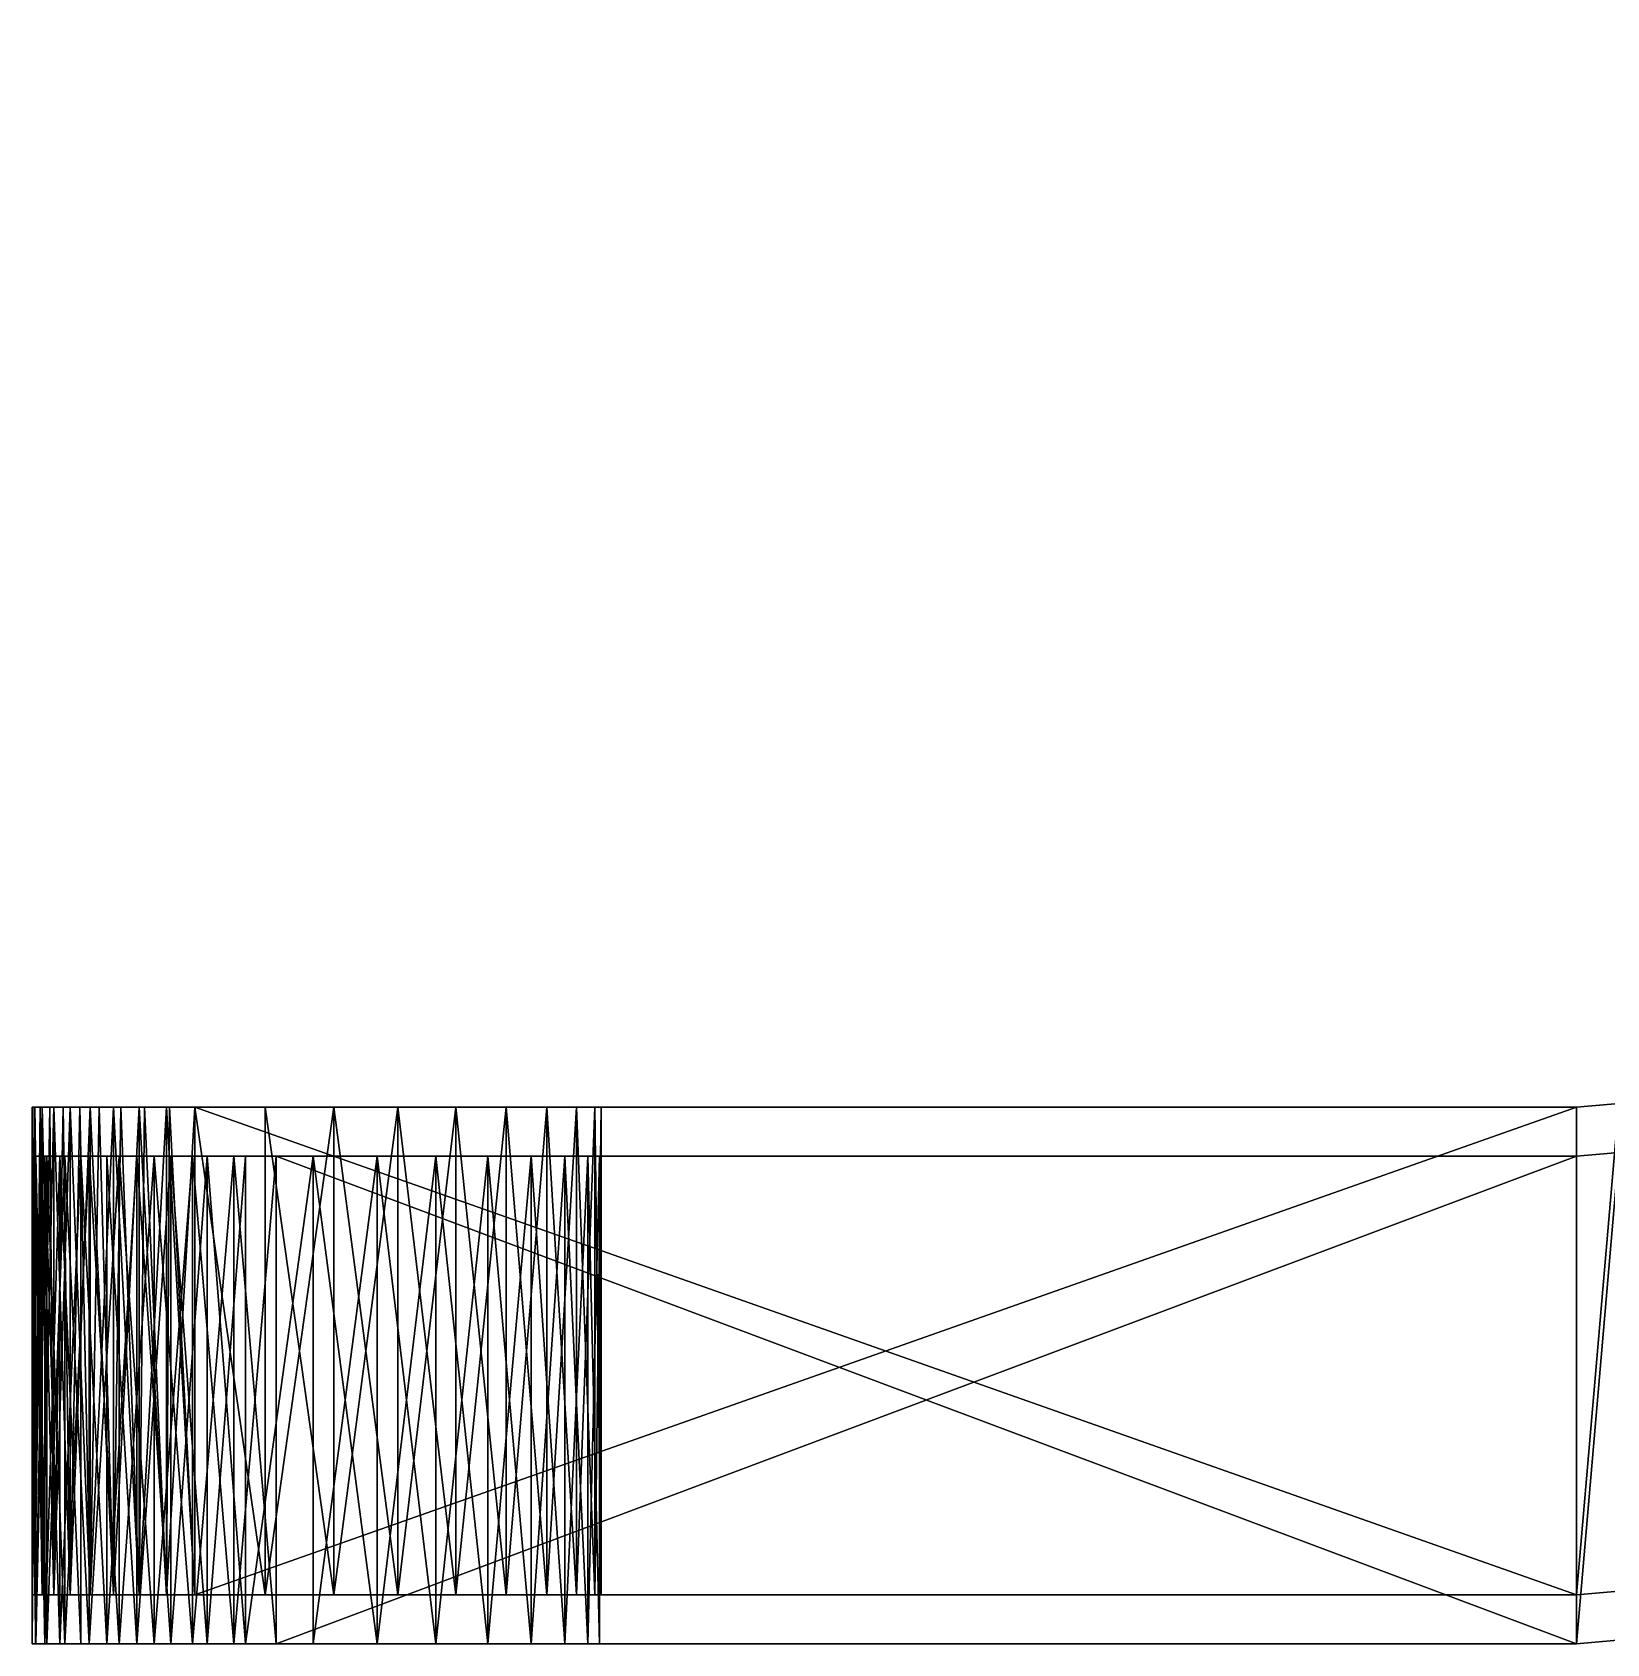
# Model space of a CAD drawing. Extents: x -5.6 to 5.6, y -2.1 to 1.6.
# Drawn here: x -5.57 to -4.601, y -1.67 to -0.679 of the extents above; entities that cross this region are included whole.
import ezdxf

# ---------------------------------------------------------------- set-up
doc = ezdxf.new("R2010")
doc.units = 0
doc.layers.add('USB4216_Shell', color=7, linetype='CONTINUOUS')

msp = doc.modelspace()

# ---------------------------------------------------------------- meshes
at = {"layer": 'USB4216_Shell', "color": 7}
mesh = msp.add_polyface(dxfattribs=at)
corners = [(-4.47, -1.19, -8.5), (-4.47, -1.19, -7.55), (-4.472279, -1.216047, -7.55), (-4.479046, -1.241303, -8.5), (-4.472279, -1.216047, -8.5), (-4.490096, -1.265, -7.55), (-4.505093, -1.286418, -8.5), (-4.490096, -1.265, -8.5), (-4.523582, -1.304907, -7.55), (-4.545, -1.319904, -8.5), (-4.523582, -1.304907, -8.5), (-4.568697, -1.330954, -7.55), (-4.593953, -1.337721, -8.5), (-4.568697, -1.330954, -8.5), (-4.593953, -1.337721, -7.55), (-4.62, -1.34, -8.5), (-4.545, -1.319904, -7.55), (-4.62, -1.34, -7.55), (-4.505093, -1.286418, -7.55), (-4.479046, -1.241303, -7.55), (-4.176837, -1.268142, -8.5), (-4.197138, -1.343909, -8.5), (-4.230289, -1.415, -8.5), (-4.176837, -1.298142, -4.7), (-4.47, -1.22, -4.7), (-4.472279, -1.246047, -4.7), (-4.197138, -1.373909, -4.7), (-4.479046, -1.271303, -4.7), (-4.230289, -1.445, -4.7), (-4.490096, -1.295, -4.7), (-4.47, -1.22, -3.5), (-4.17, -1.22, -3.5), (-4.472279, -1.246047, -3.5), (-4.479046, -1.271303, -3.5), (-4.197138, -1.373909, -3.5), (-4.490096, -1.295, -3.5), (-4.230289, -1.445, -3.5), (-4.505093, -1.316418, -4.7), (-4.523582, -1.334907, -3.5), (-4.545, -1.349904, -4.7), (-4.523582, -1.334907, -4.7), (-4.505093, -1.316418, -3.5), (-4.47, -0.38, -4.7), (-4.47, -0.28, -7.55), (-4.17, -1.19, -7.55), (-4.197138, -1.343909, -7.55), (-4.230289, -1.415, -7.55)]
mesh.append_faces([[corners[k] for k in face] for face in [(0, 1, 2), (2, 3, 4), (5, 6, 7), (8, 9, 10), (11, 12, 13), (14, 15, 12), (8, 16, 9), (16, 11, 13), (11, 14, 12), (14, 17, 15), (18, 8, 10), (16, 13, 9), (5, 18, 6), (18, 10, 6), (19, 5, 7), (19, 7, 3), (2, 19, 3), (0, 2, 4), (20, 0, 4), (21, 4, 3), (22, 3, 7), (23, 24, 25), (26, 25, 27), (28, 27, 29), (30, 31, 32), (33, 32, 34), (35, 33, 36), (24, 30, 32), (32, 27, 25), (35, 37, 29), (38, 39, 40), (41, 38, 40), (35, 41, 37), (41, 40, 37), (33, 35, 29), (33, 29, 27), (32, 33, 27), (24, 32, 25), (30, 24, 42), (1, 0, 43), (1, 44, 2), (19, 2, 45), (5, 19, 46)]], dxfattribs={"color": 7})
mesh = msp.add_polyface(dxfattribs=at)
corners = [(-5.253494, -1.34, -8.15), (-4.62, -1.34, -8.5), (-5.235077, -1.34, -8.110505), (-5.223798, -1.34, -8.068412), (-5.22, -1.34, -8.025), (-4.62, -1.34, -7.55), (-5.223798, -1.34, -7.981588), (-5.235077, -1.34, -7.939495), (-5.253494, -1.34, -7.9), (-5.278489, -1.34, -7.864303), (-4.330746, -1.53472, -8.5), (-4.27528, -1.479254, -8.5), (-4.505093, -1.286418, -8.5), (-4.490096, -1.265, -8.5), (-4.523582, -1.304907, -8.5), (-4.395, -1.579711, -8.5), (-4.545, -1.319904, -8.5), (-4.466091, -1.612862, -8.5), (-4.568697, -1.330954, -8.5), (-4.541858, -1.633163, -8.5), (-4.593953, -1.337721, -8.5), (-4.62, -1.64, -8.5), (-5.47, -1.34, -8.5), (-5.26299, -1.37, -4.240167), (-4.62, -1.37, -4.7), (-5.242255, -1.37, -4.203112), (-5.228089, -1.37, -4.163081), (-5.220903, -1.37, -4.121231), (-5.220903, -1.37, -4.078769), (-4.62, -1.37, -3.5), (-5.228089, -1.37, -4.036919), (-5.242255, -1.37, -3.996888), (-5.26299, -1.37, -3.959833), (-4.27528, -1.509254, -4.7), (-4.490096, -1.295, -4.7), (-4.505093, -1.316418, -4.7), (-4.330746, -1.56472, -4.7), (-4.523582, -1.334907, -4.7), (-4.395, -1.609711, -4.7), (-4.545, -1.349904, -4.7), (-4.505093, -1.316418, -3.5), (-4.490096, -1.295, -3.5), (-4.27528, -1.509254, -3.5), (-4.523582, -1.334907, -3.5), (-4.330746, -1.56472, -3.5), (-4.545, -1.349904, -3.5), (-4.395, -1.609711, -3.5), (-4.568697, -1.360954, -3.5), (-4.593953, -1.367721, -4.7), (-4.568697, -1.360954, -4.7), (-4.593953, -1.367721, -3.5), (-4.505093, -1.286418, -7.55), (-4.490096, -1.265, -7.55), (-4.27528, -1.479254, -7.55), (-4.545, -1.319904, -7.55), (-4.466091, -1.612862, -7.55), (-4.568697, -1.330954, -7.55), (-4.523582, -1.304907, -7.55), (-4.330746, -1.53472, -7.55), (-4.395, -1.579711, -7.55), (-4.541858, -1.633163, -7.55), (-4.593953, -1.337721, -7.55), (-4.62, -1.64, -7.55)]
mesh.append_faces([[corners[k] for k in face] for face in [(0, 1, 2), (2, 1, 3), (3, 1, 4), (4, 1, 5), (6, 4, 5), (7, 6, 5), (8, 7, 5), (9, 8, 5), (10, 11, 12), (11, 13, 12), (10, 12, 14), (15, 14, 16), (17, 16, 18), (19, 18, 20), (21, 20, 1), (21, 1, 22), (23, 24, 25), (25, 24, 26), (26, 24, 27), (27, 24, 28), (28, 24, 29), (30, 28, 29), (31, 30, 29), (32, 31, 29), (33, 34, 35), (36, 35, 37), (38, 37, 39), (40, 41, 42), (43, 40, 44), (45, 43, 46), (47, 48, 49), (50, 24, 48), (43, 45, 39), (45, 47, 49), (47, 50, 48), (50, 29, 24), (45, 49, 39), (51, 52, 53), (54, 55, 56), (57, 51, 58), (54, 57, 59), (56, 60, 61), (5, 61, 62), (58, 51, 53)]], dxfattribs={"color": 7})
mesh = msp.add_polyface(dxfattribs=at)
corners = [(-4.62, -1.64, -7.55), (-4.62, -1.64, -8.5), (-5.22, -1.64, -8.025), (-4.466091, -1.612862, -8.5), (-4.395, -1.579711, -8.5), (-4.545, -1.319904, -8.5), (-4.330746, -1.53472, -8.5), (-4.523582, -1.304907, -8.5), (-4.541858, -1.633163, -8.5), (-4.568697, -1.330954, -8.5), (-4.593953, -1.337721, -8.5), (-4.62, -1.67, -3.5), (-4.62, -1.67, -4.7), (-5.220903, -1.67, -4.121231), (-5.220903, -1.67, -4.078769), (-4.466091, -1.642862, -4.7), (-4.395, -1.609711, -4.7), (-4.545, -1.349904, -4.7), (-4.330746, -1.56472, -4.7), (-4.523582, -1.334907, -4.7), (-4.27528, -1.509254, -4.7), (-4.505093, -1.316418, -4.7), (-4.541858, -1.663163, -4.7), (-4.568697, -1.360954, -4.7), (-4.593953, -1.367721, -4.7), (-4.62, -1.37, -4.7), (-5.42, -1.37, -4.7), (-4.466091, -1.642862, -3.5), (-4.541858, -1.663163, -3.5), (-4.395, -1.609711, -3.5), (-4.330746, -1.56472, -3.5), (-4.545, -1.349904, -3.5), (-4.568697, -1.360954, -3.5), (-4.593953, -1.367721, -3.5), (-4.62, -1.37, -3.5), (-5.42, -1.67, -3.5), (-4.523582, -1.334907, -3.5), (-4.505093, -1.316418, -3.5), (-4.27528, -1.509254, -3.5), (-4.466091, -1.612862, -7.55), (-4.541858, -1.633163, -7.55), (-4.330746, -1.53472, -7.55), (-4.395, -1.579711, -7.55), (-4.62, -1.34, -7.55), (-5.47, -1.64, -7.55), (-4.593953, -1.337721, -7.55), (-4.568697, -1.330954, -7.55), (-4.545, -1.319904, -7.55), (-4.523582, -1.304907, -7.55)]
mesh.append_faces([[corners[k] for k in face] for face in [(0, 1, 2), (3, 4, 5), (4, 6, 7), (8, 3, 9), (1, 8, 10), (11, 12, 13), (11, 13, 14), (15, 16, 17), (16, 18, 19), (18, 20, 21), (22, 15, 23), (12, 22, 24), (15, 17, 23), (22, 23, 24), (12, 24, 25), (12, 25, 26), (22, 27, 15), (12, 28, 22), (29, 30, 16), (27, 29, 15), (28, 27, 22), (11, 28, 12), (15, 29, 16), (31, 27, 32), (32, 28, 33), (34, 11, 35), (34, 33, 11), (11, 33, 28), (28, 32, 27), (27, 31, 29), (29, 36, 30), (30, 37, 38), (1, 0, 8), (39, 8, 40), (41, 4, 42), (4, 3, 42), (42, 3, 39), (3, 8, 39), (8, 0, 40), (43, 0, 44), (0, 45, 40), (40, 46, 39), (39, 47, 42), (42, 48, 41)]], dxfattribs={"color": 7})
mesh = msp.add_polyface(dxfattribs=at)
corners = [(-5.52, -1.64, -8.288397), (-5.534279, -1.64, -8.298396), (-5.528779, -1.34, -8.294098), (-5.504202, -1.64, -8.281031), (-5.515399, -1.34, -8.285899), (-5.487365, -1.64, -8.276519), (-5.500902, -1.34, -8.279894), (-5.47, -1.64, -8.275), (-5.485643, -1.34, -8.276231), (-5.546604, -1.64, -8.310721), (-5.540711, -1.34, -8.304289), (-5.556603, -1.64, -8.325), (-5.550902, -1.34, -8.316221), (-5.563969, -1.64, -8.340798), (-5.559101, -1.34, -8.329601), (-5.568481, -1.64, -8.357635), (-5.565106, -1.34, -8.344098), (-5.57, -1.64, -8.375), (-5.568769, -1.34, -8.359357), (-5.563969, -1.64, -7.709202), (-5.568481, -1.34, -7.692365), (-5.568481, -1.64, -7.692365), (-5.546604, -1.64, -7.739279), (-5.556603, -1.34, -7.725), (-5.556603, -1.64, -7.725), (-5.52, -1.64, -7.761603), (-5.534279, -1.34, -7.751604), (-5.534279, -1.64, -7.751604), (-5.487365, -1.64, -7.773481), (-5.504202, -1.34, -7.768969), (-5.504202, -1.64, -7.768969), (-5.47, -1.64, -7.775), (-5.487365, -1.34, -7.773481), (-5.52, -1.34, -7.761603), (-5.546604, -1.34, -7.739279), (-5.563969, -1.34, -7.709202), (-5.57, -1.64, -7.675), (-5.57, -1.64, -8.4), (-5.57, -1.34, -8.375), (-5.57, -1.64, -7.65), (-5.57, -1.34, -7.65), (-5.556603, -1.64, -8.45), (-5.546604, -1.64, -8.464279), (-5.556603, -1.34, -8.45), (-5.563969, -1.64, -8.434202), (-5.563969, -1.34, -8.434202), (-5.568481, -1.64, -8.417365), (-5.568481, -1.34, -8.417365), (-5.57, -1.34, -8.4), (-5.534279, -1.64, -8.476604), (-5.546604, -1.34, -8.464279), (-5.52, -1.64, -8.486603), (-5.534279, -1.34, -8.476604), (-5.504202, -1.64, -8.493969), (-5.52, -1.34, -8.486603), (-5.487365, -1.64, -8.498481), (-5.504202, -1.34, -8.493969), (-5.504202, -1.64, -7.556031), (-5.487365, -1.34, -7.551519), (-5.487365, -1.64, -7.551519), (-5.534279, -1.64, -7.573396), (-5.52, -1.34, -7.563397), (-5.52, -1.64, -7.563397), (-5.556603, -1.64, -7.6), (-5.546604, -1.34, -7.585721), (-5.546604, -1.64, -7.585721), (-5.568481, -1.64, -7.632635), (-5.563969, -1.34, -7.615798), (-5.563969, -1.64, -7.615798), (-5.568481, -1.34, -7.632635), (-5.560954, -1.67, -3.598697), (-5.549904, -1.37, -3.575), (-5.549904, -1.67, -3.575), (-5.534907, -1.67, -3.553582), (-5.516418, -1.37, -3.535093), (-5.516418, -1.67, -3.535093), (-5.495, -1.67, -3.520096), (-5.471303, -1.37, -3.509046), (-5.471303, -1.67, -3.509046), (-5.549904, -1.67, -4.625), (-5.534907, -1.67, -4.646418), (-5.549904, -1.37, -4.625), (-5.560954, -1.67, -4.601303), (-5.560954, -1.37, -4.601303), (-5.567721, -1.67, -4.576047), (-5.567721, -1.37, -4.576047), (-5.57, -1.67, -4.55), (-5.57, -1.37, -4.55), (-5.516418, -1.67, -4.664907), (-5.534907, -1.37, -4.646418), (-5.495, -1.67, -4.679904), (-5.516418, -1.37, -4.664907), (-5.471303, -1.67, -4.690954), (-5.495, -1.37, -4.679904)]
mesh.append_faces([[corners[k] for k in face] for face in [(0, 1, 2), (3, 0, 4), (5, 3, 6), (7, 5, 8), (1, 9, 10), (9, 11, 12), (11, 13, 14), (13, 15, 16), (15, 17, 18), (19, 20, 21), (22, 23, 24), (25, 26, 27), (28, 29, 30), (31, 32, 28), (30, 33, 25), (27, 34, 22), (24, 35, 19), (20, 36, 21), (37, 38, 17), (39, 36, 40), (41, 42, 43), (44, 41, 45), (46, 44, 47), (37, 46, 48), (42, 49, 50), (49, 51, 52), (51, 53, 54), (53, 55, 56), (57, 58, 59), (60, 61, 62), (63, 64, 65), (66, 67, 68), (39, 69, 66), (70, 71, 72), (73, 74, 75), (76, 77, 78), (79, 80, 81), (82, 79, 83), (84, 82, 85), (86, 84, 87), (80, 88, 89), (88, 90, 91), (90, 92, 93)]], dxfattribs={"color": 7})
mesh = msp.add_polyface(dxfattribs=at)
corners = [(-5.57, -1.64, -8.375), (-5.57, -1.34, -8.375), (-5.568769, -1.34, -8.359357), (-5.559101, -1.34, -8.329601), (-5.563969, -1.64, -8.340798), (-5.565106, -1.34, -8.344098), (-5.540711, -1.34, -8.304289), (-5.546604, -1.64, -8.310721), (-5.550902, -1.34, -8.316221), (-5.515399, -1.34, -8.285899), (-5.52, -1.64, -8.288397), (-5.528779, -1.34, -8.294098), (-5.485643, -1.34, -8.276231), (-5.487365, -1.64, -8.276519), (-5.500902, -1.34, -8.279894), (-5.504202, -1.64, -8.281031), (-5.534279, -1.64, -8.298396), (-5.556603, -1.64, -8.325), (-5.568481, -1.64, -8.357635), (-5.563969, -1.64, -7.615798), (-5.556603, -1.34, -7.6), (-5.556603, -1.64, -7.6), (-5.546604, -1.64, -7.585721), (-5.534279, -1.34, -7.573396), (-5.534279, -1.64, -7.573396), (-5.52, -1.64, -7.563397), (-5.504202, -1.34, -7.556031), (-5.504202, -1.64, -7.556031), (-5.487365, -1.34, -7.551519), (-5.47, -1.64, -7.55), (-5.487365, -1.64, -7.551519), (-5.57, -1.37, -3.703137), (-5.57, -1.67, -3.703137), (-5.56807, -1.37, -3.727125), (-5.505579, -1.37, -3.826329), (-5.524179, -1.37, -3.811058), (-5.505579, -1.67, -3.826329), (-5.484778, -1.37, -3.838429), (-5.484778, -1.67, -3.838429), (-5.540096, -1.37, -3.793009), (-5.524179, -1.67, -3.811058), (-5.552923, -1.37, -3.772647), (-5.540096, -1.67, -3.793009), (-5.562328, -1.37, -3.750495), (-5.552923, -1.67, -3.772647), (-5.562328, -1.67, -3.750495), (-5.562328, -1.37, -4.449505), (-5.56807, -1.67, -4.472875), (-5.56807, -1.37, -4.472875), (-5.540096, -1.37, -4.406991), (-5.552923, -1.67, -4.427353), (-5.552923, -1.37, -4.427353), (-5.505579, -1.37, -4.373671), (-5.524179, -1.67, -4.388942), (-5.524179, -1.37, -4.388942), (-5.462308, -1.37, -4.352953), (-5.484778, -1.67, -4.361571), (-5.484778, -1.37, -4.361571), (-5.505579, -1.67, -4.373671), (-5.562328, -1.67, -4.449505), (-5.57, -1.37, -4.496863), (-5.57, -1.37, -3.65), (-5.57, -1.67, -4.55), (-5.57, -1.37, -4.55), (-5.549904, -1.37, -3.575), (-5.534907, -1.37, -3.553582), (-5.549904, -1.67, -3.575), (-5.560954, -1.37, -3.598697), (-5.560954, -1.67, -3.598697), (-5.567721, -1.37, -3.623953), (-5.567721, -1.67, -3.623953), (-5.57, -1.67, -3.65), (-5.516418, -1.37, -3.535093), (-5.534907, -1.67, -3.553582), (-5.495, -1.37, -3.520096), (-5.516418, -1.67, -3.535093), (-5.471303, -1.37, -3.509046), (-5.495, -1.67, -3.520096), (-5.516418, -1.37, -4.664907), (-5.495, -1.67, -4.679904), (-5.495, -1.37, -4.679904), (-5.549904, -1.37, -4.625), (-5.534907, -1.67, -4.646418), (-5.534907, -1.37, -4.646418), (-5.567721, -1.37, -4.576047), (-5.560954, -1.67, -4.601303), (-5.560954, -1.37, -4.601303), (-5.567721, -1.67, -4.576047), (-5.549904, -1.67, -4.625), (-5.516418, -1.67, -4.664907), (-5.471303, -1.67, -4.690954), (-5.471303, -1.37, -4.690954)]
mesh.append_faces([[corners[k] for k in face] for face in [(0, 1, 2), (3, 4, 5), (6, 7, 8), (9, 10, 11), (12, 13, 14), (14, 15, 9), (11, 16, 6), (8, 17, 3), (5, 18, 2), (19, 20, 21), (22, 23, 24), (25, 26, 27), (28, 29, 30), (31, 32, 33), (34, 35, 36), (37, 34, 38), (35, 39, 40), (39, 41, 42), (41, 43, 44), (43, 33, 45), (46, 47, 48), (49, 50, 51), (52, 53, 54), (55, 56, 57), (57, 58, 52), (51, 59, 46), (47, 60, 48), (54, 53, 49), (61, 32, 31), (60, 62, 63), (64, 65, 66), (67, 64, 68), (69, 67, 70), (61, 69, 71), (65, 72, 73), (72, 74, 75), (74, 76, 77), (78, 79, 80), (81, 82, 83), (84, 85, 86), (63, 87, 84), (86, 88, 81), (83, 89, 78), (80, 90, 91)]], dxfattribs={"color": 7})
mesh = msp.add_polyface(dxfattribs=at)
corners = [(-5.47, -1.34, -8.275), (-5.47, -1.64, -8.275), (-5.485643, -1.34, -8.276231), (-5.47, -1.34, -7.775), (-5.47, -1.64, -7.775), (-5.426588, -1.64, -7.778798), (-5.384495, -1.34, -7.790077), (-5.426588, -1.34, -7.778798), (-5.426588, -1.64, -8.271202), (-5.426588, -1.34, -8.271202), (-5.384495, -1.64, -8.259923), (-5.384495, -1.34, -8.259923), (-5.384495, -1.64, -7.790077), (-5.47, -1.64, -8.5), (-5.47, -1.34, -8.5), (-5.487365, -1.64, -8.498481), (-5.345, -1.64, -8.241506), (-5.345, -1.64, -7.808494), (-5.47, -1.64, -7.55), (-5.43875, -1.67, -3.851961), (-5.462308, -1.37, -3.847047), (-5.462308, -1.67, -3.847047), (-5.484778, -1.37, -3.838429), (-5.43875, -1.37, -3.851961), (-5.43875, -1.67, -4.348039), (-5.43875, -1.37, -4.348039), (-5.397223, -1.37, -4.339173), (-5.397223, -1.67, -4.339173), (-5.397223, -1.37, -3.860827), (-5.397223, -1.67, -3.860827), (-5.462308, -1.67, -4.352953), (-5.462308, -1.37, -4.352953), (-5.484778, -1.67, -4.361571), (-5.42, -1.37, -3.5), (-5.42, -1.67, -3.5), (-5.446047, -1.37, -3.502279), (-5.471303, -1.67, -3.509046), (-5.446047, -1.67, -3.502279), (-5.471303, -1.37, -3.509046), (-5.42, -1.67, -4.7), (-5.42, -1.37, -4.7), (-5.446047, -1.67, -4.697721), (-5.471303, -1.37, -4.690954), (-5.446047, -1.37, -4.697721), (-5.471303, -1.67, -4.690954), (-5.495, -1.67, -4.679904), (-5.57, -1.67, -4.496863), (-5.357796, -1.67, -4.323406), (-5.357796, -1.67, -3.876594), (-5.484778, -1.67, -3.838429), (-5.505579, -1.67, -3.826329), (-5.57, -1.67, -3.703137)]
mesh.append_faces([[corners[k] for k in face] for face in [(0, 1, 2), (3, 4, 5), (5, 6, 7), (8, 0, 9), (10, 8, 9), (8, 1, 0), (10, 9, 11), (5, 12, 6), (13, 14, 15), (13, 1, 8), (13, 8, 10), (13, 10, 16), (17, 12, 18), (12, 5, 18), (5, 4, 18), (19, 20, 21), (20, 22, 21), (23, 20, 19), (24, 25, 26), (24, 26, 27), (19, 28, 23), (28, 19, 29), (25, 30, 31), (30, 32, 31), (24, 30, 25), (33, 34, 35), (36, 35, 37), (38, 35, 36), (35, 34, 37), (39, 40, 41), (42, 41, 43), (44, 41, 42), (41, 40, 43), (39, 41, 44), (39, 44, 45), (39, 46, 24), (39, 24, 27), (39, 27, 47), (48, 29, 34), (29, 19, 34), (19, 21, 49), (19, 49, 50), (19, 51, 34)]], dxfattribs={"color": 7})
mesh = msp.add_polyface(dxfattribs=at)
corners = [(-5.57, -1.34, -7.675), (-5.57, -1.64, -7.675), (-5.568481, -1.34, -7.692365), (-5.52, -1.34, -7.761603), (-5.534279, -1.34, -7.751604), (-5.52, -1.64, -7.761603), (-5.504202, -1.34, -7.768969), (-5.504202, -1.64, -7.768969), (-5.487365, -1.34, -7.773481), (-5.487365, -1.64, -7.773481), (-5.546604, -1.34, -7.739279), (-5.534279, -1.64, -7.751604), (-5.556603, -1.34, -7.725), (-5.546604, -1.64, -7.739279), (-5.563969, -1.34, -7.709202), (-5.556603, -1.64, -7.725), (-5.563969, -1.64, -7.709202), (-5.57, -1.34, -8.375), (-5.57, -1.64, -8.4), (-5.57, -1.34, -8.4), (-5.57, -1.34, -7.65), (-5.504202, -1.34, -8.493969), (-5.487365, -1.64, -8.498481), (-5.487365, -1.34, -8.498481), (-5.534279, -1.34, -8.476604), (-5.52, -1.64, -8.486603), (-5.52, -1.34, -8.486603), (-5.556603, -1.34, -8.45), (-5.546604, -1.64, -8.464279), (-5.546604, -1.34, -8.464279), (-5.568481, -1.34, -8.417365), (-5.563969, -1.64, -8.434202), (-5.563969, -1.34, -8.434202), (-5.568481, -1.64, -8.417365), (-5.556603, -1.64, -8.45), (-5.534279, -1.64, -8.476604), (-5.504202, -1.64, -8.493969), (-5.556603, -1.34, -7.6), (-5.546604, -1.34, -7.585721), (-5.556603, -1.64, -7.6), (-5.563969, -1.34, -7.615798), (-5.563969, -1.64, -7.615798), (-5.568481, -1.34, -7.632635), (-5.568481, -1.64, -7.632635), (-5.57, -1.64, -7.65), (-5.534279, -1.34, -7.573396), (-5.546604, -1.64, -7.585721), (-5.52, -1.34, -7.563397), (-5.534279, -1.64, -7.573396), (-5.504202, -1.34, -7.556031), (-5.52, -1.64, -7.563397), (-5.487365, -1.34, -7.551519), (-5.504202, -1.64, -7.556031), (-5.516418, -1.37, -4.664907), (-5.42, -1.37, -4.7), (-5.534907, -1.37, -4.646418), (-5.549904, -1.37, -4.625), (-5.560954, -1.37, -4.601303), (-5.567721, -1.37, -4.576047), (-5.57, -1.37, -4.55), (-5.57, -1.37, -4.496863), (-5.56807, -1.37, -4.472875), (-5.562328, -1.37, -4.449505), (-5.552923, -1.37, -4.427353), (-5.540096, -1.37, -4.406991), (-5.524179, -1.37, -4.388942), (-5.505579, -1.37, -4.373671), (-5.484778, -1.37, -4.361571), (-5.462308, -1.37, -4.352953), (-5.524179, -1.37, -3.811058), (-5.43875, -1.37, -3.851961), (-5.540096, -1.37, -3.793009), (-5.552923, -1.37, -3.772647), (-5.562328, -1.37, -3.750495), (-5.56807, -1.37, -3.727125)]
mesh.append_faces([[corners[k] for k in face] for face in [(0, 1, 2), (3, 4, 5), (6, 3, 7), (8, 6, 9), (4, 10, 11), (10, 12, 13), (12, 14, 15), (14, 2, 16), (17, 18, 19), (20, 1, 0), (21, 22, 23), (24, 25, 26), (27, 28, 29), (30, 31, 32), (19, 33, 30), (32, 34, 27), (29, 35, 24), (26, 36, 21), (37, 38, 39), (40, 37, 41), (42, 40, 43), (20, 42, 44), (38, 45, 46), (45, 47, 48), (47, 49, 50), (49, 51, 52), (53, 54, 55), (55, 54, 56), (56, 54, 57), (57, 54, 58), (58, 54, 59), (59, 54, 60), (61, 60, 62), (62, 60, 63), (63, 60, 64), (64, 60, 65), (65, 60, 66), (66, 60, 67), (67, 60, 68), (69, 70, 71), (71, 70, 72), (72, 70, 73), (73, 70, 74)]], dxfattribs={"color": 7})
mesh = msp.add_polyface(dxfattribs=at)
corners = [(-5.504202, -1.34, -8.493969), (-5.47, -1.34, -8.5), (-5.52, -1.34, -8.486603), (-5.534279, -1.34, -8.476604), (-5.546604, -1.34, -8.464279), (-5.556603, -1.34, -8.45), (-5.563969, -1.34, -8.434202), (-5.568481, -1.34, -8.417365), (-5.57, -1.34, -8.4), (-5.57, -1.34, -8.375), (-5.47, -1.34, -8.275), (-5.568769, -1.34, -8.359357), (-5.565106, -1.34, -8.344098), (-5.559101, -1.34, -8.329601), (-5.550902, -1.34, -8.316221), (-5.540711, -1.34, -8.304289), (-5.528779, -1.34, -8.294098), (-5.515399, -1.34, -8.285899), (-5.500902, -1.34, -8.279894), (-5.485643, -1.34, -8.276231), (-5.504202, -1.34, -7.768969), (-5.47, -1.34, -7.775), (-5.52, -1.34, -7.761603), (-5.534279, -1.34, -7.751604), (-5.546604, -1.34, -7.739279), (-5.556603, -1.34, -7.725), (-5.563969, -1.34, -7.709202), (-5.568481, -1.34, -7.692365), (-5.57, -1.34, -7.675), (-5.57, -1.34, -7.65), (-5.47, -1.34, -7.55), (-5.568481, -1.34, -7.632635), (-5.563969, -1.34, -7.615798), (-5.556603, -1.34, -7.6), (-5.546604, -1.34, -7.585721), (-5.534279, -1.34, -7.573396), (-5.52, -1.34, -7.563397), (-5.504202, -1.34, -7.556031), (-5.487365, -1.34, -7.551519), (-5.56807, -1.37, -3.727125), (-5.43875, -1.37, -3.851961), (-5.57, -1.37, -3.703137), (-5.57, -1.37, -3.65), (-5.42, -1.37, -3.5), (-5.567721, -1.37, -3.623953), (-5.560954, -1.37, -3.598697), (-5.549904, -1.37, -3.575), (-5.534907, -1.37, -3.553582), (-5.516418, -1.37, -3.535093), (-5.495, -1.37, -3.520096), (-5.471303, -1.37, -3.509046), (-5.446047, -1.37, -3.502279)]
mesh.append_faces([[corners[k] for k in face] for face in [(0, 1, 2), (2, 1, 3), (3, 1, 4), (4, 1, 5), (5, 1, 6), (6, 1, 7), (7, 1, 8), (8, 1, 9), (9, 1, 10), (11, 9, 12), (12, 9, 13), (13, 9, 14), (14, 9, 15), (15, 9, 16), (16, 9, 17), (17, 9, 18), (18, 9, 19), (19, 9, 10), (20, 21, 22), (22, 21, 23), (23, 21, 24), (24, 21, 25), (25, 21, 26), (26, 21, 27), (27, 21, 28), (28, 21, 29), (29, 21, 30), (31, 29, 32), (32, 29, 33), (33, 29, 34), (34, 29, 35), (35, 29, 36), (36, 29, 37), (37, 29, 38), (38, 29, 30), (39, 40, 41), (42, 41, 43), (44, 42, 45), (45, 42, 46), (46, 42, 47), (47, 42, 48), (48, 42, 49), (49, 42, 50), (50, 42, 51)]], dxfattribs={"color": 7})
mesh = msp.add_polyface(dxfattribs=at)
corners = [(-5.384495, -1.64, -7.790077), (-5.345, -1.34, -7.808494), (-5.384495, -1.34, -7.790077), (-5.47, -1.34, -7.775), (-5.426588, -1.64, -7.778798), (-5.426588, -1.34, -7.778798), (-5.487365, -1.34, -7.773481), (-5.47, -1.64, -7.775), (-5.487365, -1.64, -8.498481), (-5.47, -1.34, -8.5), (-5.487365, -1.34, -8.498481), (-5.47, -1.34, -7.55), (-5.47, -1.64, -7.55), (-5.487365, -1.34, -7.551519), (-4.62, -1.34, -8.5), (-5.309303, -1.34, -8.216511), (-5.504202, -1.34, -8.493969), (-5.47, -1.34, -8.275), (-5.426588, -1.34, -8.271202), (-5.384495, -1.34, -8.259923), (-5.345, -1.34, -8.241506), (-5.278489, -1.34, -8.185697), (-5.253494, -1.34, -8.15), (-5.309303, -1.34, -7.833489), (-5.278489, -1.34, -7.864303), (-4.62, -1.34, -7.55), (-5.504202, -1.34, -7.768969), (-5.42, -1.37, -4.7), (-4.62, -1.37, -4.7), (-5.289697, -1.37, -4.273179), (-5.446047, -1.37, -4.697721), (-5.471303, -1.37, -4.690954), (-5.495, -1.37, -4.679904), (-5.516418, -1.37, -4.664907), (-5.57, -1.37, -4.496863), (-5.43875, -1.37, -4.348039), (-5.462308, -1.37, -4.352953), (-5.397223, -1.37, -4.339173), (-5.357796, -1.37, -4.323406), (-5.321606, -1.37, -4.301195), (-5.26299, -1.37, -4.240167), (-5.289697, -1.37, -3.926821), (-5.26299, -1.37, -3.959833), (-4.62, -1.37, -3.5), (-5.43875, -1.37, -3.851961), (-5.397223, -1.37, -3.860827), (-5.42, -1.37, -3.5), (-5.462308, -1.37, -3.847047), (-5.484778, -1.37, -3.838429), (-5.505579, -1.37, -3.826329), (-5.524179, -1.37, -3.811058), (-5.357796, -1.37, -3.876594), (-5.321606, -1.37, -3.898805), (-5.57, -1.37, -3.703137), (-5.446047, -1.37, -3.502279), (-5.57, -1.37, -3.65)]
mesh.append_faces([[corners[k] for k in face] for face in [(0, 1, 2), (3, 4, 5), (3, 6, 7), (8, 9, 10), (11, 12, 13), (9, 14, 15), (10, 9, 16), (17, 9, 18), (18, 9, 19), (19, 9, 20), (20, 9, 15), (15, 14, 21), (21, 14, 22), (23, 24, 25), (3, 5, 11), (6, 3, 26), (5, 2, 11), (2, 1, 11), (1, 23, 11), (11, 23, 25), (27, 28, 29), (30, 27, 31), (31, 27, 32), (32, 27, 33), (34, 27, 35), (36, 34, 35), (35, 27, 37), (37, 27, 38), (38, 27, 39), (39, 27, 29), (29, 28, 40), (41, 42, 43), (44, 45, 46), (47, 44, 48), (48, 44, 49), (49, 44, 50), (45, 51, 46), (51, 52, 46), (52, 41, 46), (53, 44, 46), (54, 55, 46), (46, 41, 43), (11, 25, 12)]], dxfattribs={"color": 7})
mesh = msp.add_polyface(dxfattribs=at)
corners = [(-5.345, -1.64, -7.808494), (-5.309303, -1.34, -7.833489), (-5.345, -1.34, -7.808494), (-5.278489, -1.64, -7.864303), (-5.253494, -1.34, -7.9), (-5.278489, -1.34, -7.864303), (-5.235077, -1.64, -8.110505), (-5.253494, -1.34, -8.15), (-5.235077, -1.34, -8.110505), (-5.278489, -1.64, -8.185697), (-5.309303, -1.34, -8.216511), (-5.278489, -1.34, -8.185697), (-5.345, -1.64, -8.241506), (-5.384495, -1.34, -8.259923), (-5.345, -1.34, -8.241506), (-5.253494, -1.64, -8.15), (-5.309303, -1.64, -8.216511), (-5.384495, -1.64, -8.259923), (-5.253494, -1.64, -7.9), (-5.309303, -1.64, -7.833489), (-5.235077, -1.34, -7.939495), (-5.384495, -1.64, -7.790077), (-5.47, -1.64, -8.5), (-5.47, -1.64, -7.55), (-5.397223, -1.37, -4.339173), (-5.357796, -1.37, -4.323406), (-5.357796, -1.67, -4.323406), (-5.321606, -1.37, -4.301195), (-5.321606, -1.67, -4.301195), (-5.289697, -1.37, -4.273179), (-5.289697, -1.67, -4.273179), (-5.26299, -1.37, -4.240167), (-5.26299, -1.67, -4.240167), (-5.242255, -1.37, -4.203112), (-5.242255, -1.67, -4.203112), (-5.321606, -1.67, -3.898805), (-5.289697, -1.37, -3.926821), (-5.321606, -1.37, -3.898805), (-5.357796, -1.67, -3.876594), (-5.357796, -1.37, -3.876594), (-5.397223, -1.67, -3.860827), (-5.397223, -1.37, -3.860827), (-5.242255, -1.37, -3.996888), (-5.26299, -1.37, -3.959833), (-5.26299, -1.67, -3.959833), (-5.289697, -1.67, -3.926821), (-5.242255, -1.67, -3.996888), (-5.397223, -1.67, -4.339173), (-5.42, -1.67, -4.7), (-5.42, -1.67, -3.5)]
mesh.append_faces([[corners[k] for k in face] for face in [(0, 1, 2), (3, 4, 5), (6, 7, 8), (9, 10, 11), (12, 13, 14), (6, 15, 7), (15, 9, 11), (9, 16, 10), (16, 12, 14), (12, 17, 13), (16, 14, 10), (15, 11, 7), (3, 18, 4), (19, 3, 5), (18, 20, 4), (0, 19, 1), (19, 5, 1), (21, 0, 2), (22, 12, 16), (19, 0, 23), (24, 25, 26), (25, 27, 28), (27, 29, 30), (29, 31, 32), (31, 33, 34), (35, 36, 37), (38, 37, 39), (40, 39, 41), (42, 43, 44), (43, 36, 45), (39, 40, 38), (37, 38, 35), (36, 35, 45), (43, 45, 44), (42, 44, 46), (31, 34, 32), (29, 32, 30), (27, 30, 28), (25, 28, 26), (24, 26, 47), (48, 26, 28), (48, 28, 30), (45, 35, 49), (35, 38, 49)]], dxfattribs={"color": 7})
mesh = msp.add_polyface(dxfattribs=at)
corners = [(-5.235077, -1.64, -7.939495), (-5.223798, -1.34, -7.981588), (-5.235077, -1.34, -7.939495), (-5.22, -1.64, -8.025), (-5.223798, -1.34, -8.068412), (-5.22, -1.34, -8.025), (-5.223798, -1.64, -8.068412), (-5.235077, -1.64, -8.110505), (-5.235077, -1.34, -8.110505), (-5.223798, -1.64, -7.981588), (-5.253494, -1.64, -7.9), (-4.62, -1.64, -8.5), (-5.47, -1.64, -8.5), (-5.309303, -1.64, -8.216511), (-5.278489, -1.64, -8.185697), (-5.253494, -1.64, -8.15), (-4.62, -1.64, -7.55), (-5.278489, -1.64, -7.864303), (-5.309303, -1.64, -7.833489), (-5.47, -1.64, -7.55), (-5.47, -1.34, -8.5), (-5.242255, -1.37, -4.203112), (-5.228089, -1.37, -4.163081), (-5.228089, -1.67, -4.163081), (-5.220903, -1.37, -4.121231), (-5.220903, -1.67, -4.121231), (-5.220903, -1.37, -4.078769), (-5.228089, -1.37, -4.036919), (-5.228089, -1.67, -4.036919), (-5.242255, -1.37, -3.996888), (-5.242255, -1.67, -3.996888), (-5.220903, -1.67, -4.078769), (-5.242255, -1.67, -4.203112), (-4.62, -1.67, -4.7), (-5.42, -1.67, -4.7), (-5.289697, -1.67, -4.273179), (-5.26299, -1.67, -4.240167), (-4.62, -1.67, -3.5), (-5.26299, -1.67, -3.959833), (-5.289697, -1.67, -3.926821), (-5.42, -1.67, -3.5), (-5.42, -1.37, -4.7), (-5.42, -1.37, -3.5), (-4.62, -1.37, -3.5)]
mesh.append_faces([[corners[k] for k in face] for face in [(0, 1, 2), (3, 4, 5), (3, 6, 4), (6, 7, 8), (9, 3, 5), (0, 9, 1), (10, 0, 2), (6, 8, 4), (9, 5, 1), (11, 12, 13), (11, 13, 14), (11, 14, 15), (11, 15, 7), (11, 7, 6), (11, 6, 3), (16, 3, 9), (16, 9, 0), (16, 0, 10), (16, 10, 17), (16, 17, 18), (16, 18, 19), (11, 20, 12), (21, 22, 23), (22, 24, 25), (26, 27, 28), (27, 29, 30), (27, 30, 28), (26, 28, 31), (22, 25, 23), (21, 23, 32), (26, 31, 25), (25, 24, 26), (33, 34, 35), (33, 35, 36), (33, 36, 32), (33, 32, 23), (33, 23, 25), (37, 31, 28), (37, 28, 30), (37, 30, 38), (37, 38, 39), (37, 39, 40), (33, 41, 34), (42, 43, 40)]], dxfattribs={"color": 7})
mesh = msp.add_polyface(dxfattribs=at)
corners = [(-5.57, -1.64, -8.375), (-5.546604, -1.64, -8.310721), (-5.534279, -1.64, -8.298396), (-5.52, -1.64, -8.288397), (-5.504202, -1.64, -8.281031), (-5.487365, -1.64, -8.276519), (-5.47, -1.64, -8.275), (-5.47, -1.64, -7.775), (-5.487365, -1.64, -7.773481), (-5.504202, -1.64, -7.768969), (-5.52, -1.64, -7.761603), (-5.534279, -1.64, -7.751604), (-5.546604, -1.64, -7.739279), (-5.556603, -1.64, -7.725), (-5.563969, -1.64, -7.709202), (-5.568481, -1.64, -7.692365), (-5.57, -1.64, -7.675), (-5.57, -1.64, -7.65), (-5.47, -1.64, -7.55), (-5.568481, -1.64, -7.632635), (-5.563969, -1.64, -7.615798), (-5.556603, -1.64, -7.6), (-5.546604, -1.64, -7.585721), (-5.534279, -1.64, -7.573396), (-5.52, -1.64, -7.563397), (-5.504202, -1.64, -7.556031), (-5.487365, -1.64, -7.551519), (-5.562328, -1.67, -3.750495), (-5.56807, -1.37, -3.727125), (-5.56807, -1.67, -3.727125), (-5.540096, -1.67, -3.793009), (-5.552923, -1.37, -3.772647), (-5.552923, -1.67, -3.772647), (-5.505579, -1.67, -3.826329), (-5.524179, -1.37, -3.811058), (-5.524179, -1.67, -3.811058), (-5.462308, -1.67, -3.847047), (-5.484778, -1.37, -3.838429), (-5.484778, -1.67, -3.838429), (-5.505579, -1.37, -3.826329), (-5.540096, -1.37, -3.793009), (-5.562328, -1.37, -3.750495), (-5.57, -1.67, -3.703137), (-5.57, -1.67, -4.496863), (-5.57, -1.37, -4.496863), (-5.56807, -1.67, -4.472875), (-5.505579, -1.67, -4.373671), (-5.524179, -1.67, -4.388942), (-5.505579, -1.37, -4.373671), (-5.484778, -1.67, -4.361571), (-5.484778, -1.37, -4.361571), (-5.540096, -1.67, -4.406991), (-5.552923, -1.67, -4.427353), (-5.540096, -1.37, -4.406991), (-5.562328, -1.67, -4.449505), (-5.552923, -1.37, -4.427353), (-5.562328, -1.37, -4.449505), (-5.57, -1.67, -3.65), (-5.57, -1.37, -3.65), (-5.57, -1.67, -4.55), (-5.516418, -1.67, -3.535093), (-5.495, -1.37, -3.520096), (-5.495, -1.67, -3.520096), (-5.549904, -1.67, -3.575), (-5.534907, -1.37, -3.553582), (-5.534907, -1.67, -3.553582), (-5.567721, -1.67, -3.623953), (-5.560954, -1.37, -3.598697), (-5.560954, -1.67, -3.598697), (-5.567721, -1.37, -3.623953)]
mesh.append_faces([[corners[k] for k in face] for face in [(0, 1, 2), (0, 2, 3), (0, 3, 4), (0, 4, 5), (0, 5, 6), (7, 8, 9), (7, 9, 10), (7, 10, 11), (7, 11, 12), (7, 12, 13), (7, 13, 14), (7, 14, 15), (7, 15, 16), (7, 16, 17), (7, 17, 18), (17, 19, 20), (17, 20, 21), (17, 21, 22), (17, 22, 23), (17, 23, 24), (17, 24, 25), (17, 25, 26), (17, 26, 18), (27, 28, 29), (30, 31, 32), (33, 34, 35), (36, 37, 38), (38, 39, 33), (35, 40, 30), (32, 41, 27), (28, 42, 29), (43, 44, 45), (46, 47, 48), (49, 46, 50), (51, 52, 53), (52, 54, 55), (54, 45, 56), (51, 53, 47), (57, 42, 58), (43, 59, 44), (60, 61, 62), (63, 64, 65), (66, 67, 68), (57, 69, 66)]], dxfattribs={"color": 7})
mesh = msp.add_polyface(dxfattribs=at)
corners = [(-5.47, -1.64, -8.5), (-5.487365, -1.64, -8.498481), (-5.504202, -1.64, -8.493969), (-5.52, -1.64, -8.486603), (-5.534279, -1.64, -8.476604), (-5.546604, -1.64, -8.464279), (-5.556603, -1.64, -8.45), (-5.563969, -1.64, -8.434202), (-5.568481, -1.64, -8.417365), (-5.57, -1.64, -8.4), (-5.57, -1.64, -8.375), (-5.47, -1.64, -8.275), (-5.568481, -1.64, -8.357635), (-5.563969, -1.64, -8.340798), (-5.556603, -1.64, -8.325), (-5.546604, -1.64, -8.310721), (-5.42, -1.67, -4.7), (-5.495, -1.67, -4.679904), (-5.516418, -1.67, -4.664907), (-5.534907, -1.67, -4.646418), (-5.549904, -1.67, -4.625), (-5.560954, -1.67, -4.601303), (-5.567721, -1.67, -4.576047), (-5.57, -1.67, -4.55), (-5.57, -1.67, -4.496863), (-5.56807, -1.67, -4.472875), (-5.562328, -1.67, -4.449505), (-5.552923, -1.67, -4.427353), (-5.540096, -1.67, -4.406991), (-5.524179, -1.67, -4.388942), (-5.505579, -1.67, -4.373671), (-5.484778, -1.67, -4.361571), (-5.462308, -1.67, -4.352953), (-5.43875, -1.67, -4.348039), (-5.43875, -1.67, -3.851961), (-5.505579, -1.67, -3.826329), (-5.524179, -1.67, -3.811058), (-5.540096, -1.67, -3.793009), (-5.552923, -1.67, -3.772647), (-5.562328, -1.67, -3.750495), (-5.56807, -1.67, -3.727125), (-5.57, -1.67, -3.703137), (-5.57, -1.67, -3.65), (-5.42, -1.67, -3.5), (-5.567721, -1.67, -3.623953), (-5.560954, -1.67, -3.598697), (-5.549904, -1.67, -3.575), (-5.534907, -1.67, -3.553582), (-5.516418, -1.67, -3.535093), (-5.495, -1.67, -3.520096), (-5.471303, -1.67, -3.509046), (-5.446047, -1.67, -3.502279)]
mesh.append_faces([[corners[k] for k in face] for face in [(0, 1, 2), (0, 2, 3), (0, 3, 4), (0, 4, 5), (0, 5, 6), (0, 6, 7), (0, 7, 8), (0, 8, 9), (0, 9, 10), (0, 10, 11), (10, 12, 13), (10, 13, 14), (10, 14, 15), (16, 17, 18), (16, 18, 19), (16, 19, 20), (16, 20, 21), (16, 21, 22), (16, 22, 23), (16, 23, 24), (24, 25, 26), (24, 26, 27), (24, 27, 28), (24, 28, 29), (24, 29, 30), (24, 30, 31), (24, 31, 32), (24, 32, 33), (34, 35, 36), (34, 36, 37), (34, 37, 38), (34, 38, 39), (34, 39, 40), (34, 40, 41), (41, 42, 43), (42, 44, 45), (42, 45, 46), (42, 46, 47), (42, 47, 48), (42, 48, 49), (42, 49, 50), (42, 50, 51), (42, 51, 43)]], dxfattribs={"color": 7})

doc.saveas('drawing.dxf')
